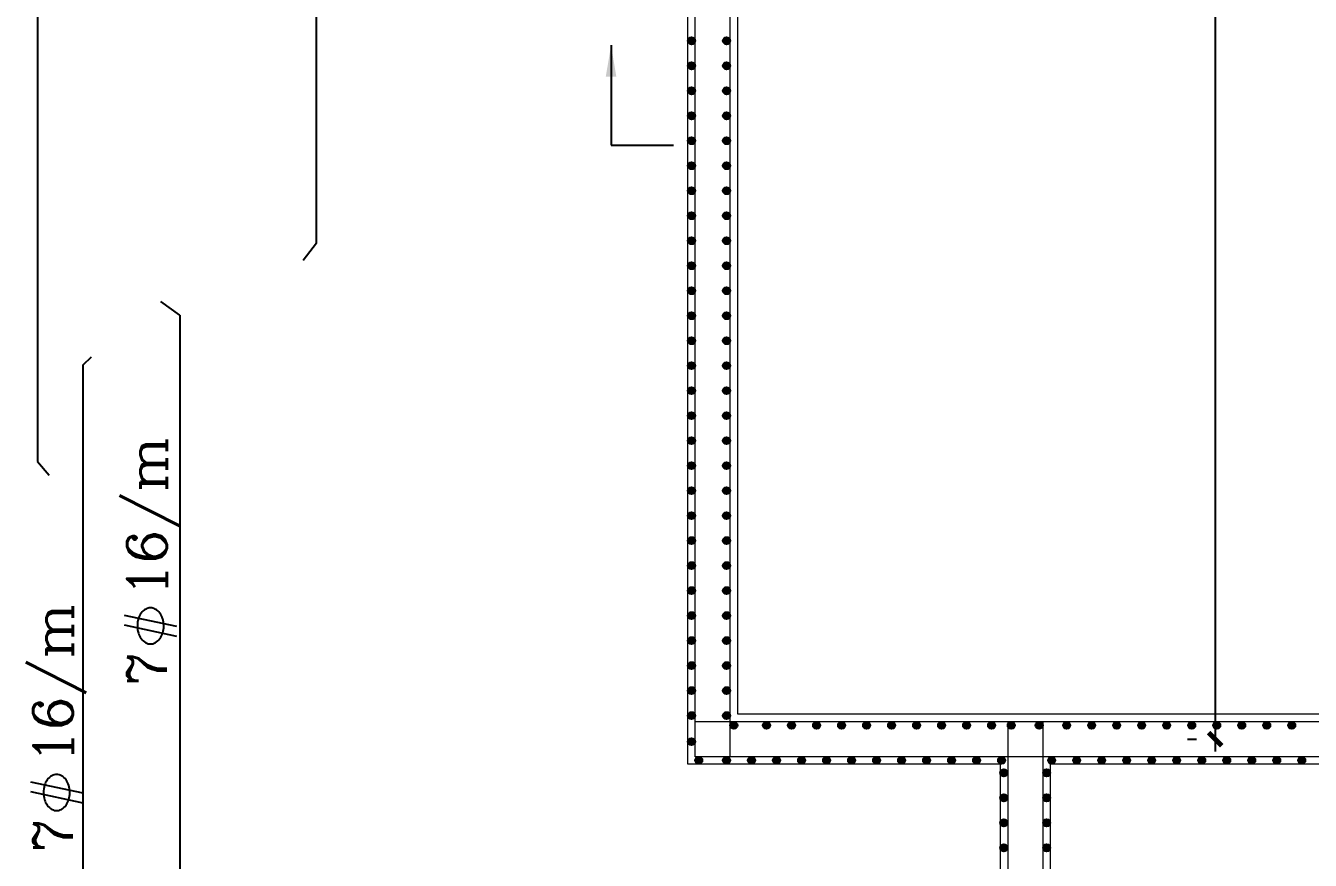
# Model space of a CAD drawing. Header units: metres. Extents: x 64 to 364, y 186 to 335.
# Drawn here: x 206.58 to 216.86, y 313.09 to 319.77 of the extents above; entities that cross this region are included whole.
import ezdxf
from ezdxf.enums import TextEntityAlignment as Align

# ---------------------------------------------------------------- set-up
doc = ezdxf.new("R2010")
doc.units = ezdxf.units.M
doc.header["$MEASUREMENT"] = 0
for name, color, linetype in [('91-TABLE-TEXT', 3, 'Continuous'), ('beam', 3, 'Continuous'), ('DIMENSIONS', 2, 'Continuous'), ('RC', 1, 'Continuous'), ('STEEL', 5, 'Continuous'), ('YQ_DIM', 3, 'Continuous'), ('YQ_IDEN', 3, 'Continuous')]:
    doc.layers.add(name, color=color, linetype=linetype)
doc.styles.add('ROMANC', font='romanc.shx')
doc.styles.add('YQ_DIM', font='SUPEROS.SHX', dxfattribs={"width": 0.8, "bigfont": 'HZDX.SHX'})
doc.dimstyles.new('yqm0_100', dxfattribs={"dimscale": 0.1, "dimtxt": 3, "dimasz": 1, "dimexe": 1.5, "dimexo": 3, "dimgap": 0.5, "dimtad": 1, "dimdec": 3, "dimdsep": 46, "dimtxsty": 'YQ_DIM', "dimblk": 'YQTICK', "dimcen": 0, "dimclrd": 256, "dimclre": 256, "dimclrt": 7, "dimadec": 1, "dimazin": 2, "dimtfac": 1, "dimtdec": 4, "dimtix": 1, "dimtmove": 2, "dimatfit": 2, "dimfxl": 1, "dimtolj": 1, "dimtzin": 0, "dimarcsym": 0})

# ---------------------------------------------------------------- blocks, each defined once
blk = doc.blocks.new('A$C13C43A01')
at = {"layer": 'DIMENSIONS'}
for p, q in [((0.209, 0.034), (-0.209, 0.123)), ((0.209, -0.045), (-0.209, 0.045))]:
    blk.add_line(p, q, dxfattribs=at)
for centre, major_axis, start_param, end_param in [((0.072, 0.057), (-0.177, 0), -0.57398, -0.261688), ((0.027, 0.083), (-0.123, 0), -1.001054, -0.57398), ((-0.002, 0.122), (-0.0699, 0), -1.570796, -1.001054), ((-0.002, 0.122), (-0.0699, 0), 4.142647, 4.712389), ((-0.03, 0.083), (-0.123, 0), 3.715573, 4.142647), ((-0.076, 0.057), (-0.177, 0), 3.403281, 3.715573), ((0.144, 0.04), (-0.251, 0), -0.261688, 0), ((0.144, 0.04), (-0.251, 0), 0, 0.261688), ((-0.147, 0.04), (-0.251, 0), 3.141593, 3.403281), ((-0.147, 0.04), (-0.251, 0), 2.879905, 3.141593), ((0.072, 0.023), (-0.177, 0), 0.261688, 0.57398), ((0.027, -0.003), (-0.123, 0), 0.57398, 1.001054), ((-0.002, -0.043), (-0.0699, 0), 1.001054, 1.570796), ((-0.002, -0.043), (-0.0699, 0), 1.570796, 2.140538), ((-0.03, -0.003), (-0.123, 0), 2.140538, 2.567613), ((-0.076, 0.023), (-0.177, 0), 2.567613, 2.879905)]:
    blk.add_ellipse(centre, major_axis=major_axis, ratio=0.884775, start_param=start_param, end_param=end_param, dxfattribs=at)
blk = doc.blocks.new('YQTICK')
blk.add_line((-1, 0), (1, 0))
at = {"const_width": 0.4}
blk.add_lwpolyline([(0.53, 0.53), (-0.53, -0.53)], dxfattribs=at)
blk = doc.blocks.new('*D270')
at = {"layer": 'Defpoints', "color": 0, "lineweight": 9, "transparency": 16777216}
for p in [(216.176, 331.558), (216.097, 314.058), (216.176, 314.058)]:
    blk.add_point(p, dxfattribs=at)
at = {"layer": 'YQ_DIM', "lineweight": -2, "transparency": 16777216}
for p, q in [((215.876, 331.558), (215.947, 331.558)), ((216.097, 331.458), (216.097, 314.158)), ((215.876, 314.058), (215.947, 314.058))]:
    blk.add_line(p, q, dxfattribs=at)
at = {"layer": 'YQ_DIM', "lineweight": -2, "transparency": 16777216, "xscale": 0.1, "yscale": 0.1, "zscale": 0.1}
for p, rotation in [((216.097, 331.558), 90), ((216.097, 314.058), 270)]:
    blk.add_blockref('YQTICK', p, dxfattribs=dict(at, rotation=rotation))
at = {"layer": 'YQ_DIM', "color": 7, "lineweight": 9, "transparency": 16777216, "insert": (215.897, 322.808), "char_height": 0.3, "attachment_point": 5, "rotation": 90, "style": 'YQ_DIM'}
blk.add_mtext('\\A1;17.5', dxfattribs=at)
blk = doc.blocks.new('YQ_SEC3')
at = {"linetype": 'Continuous'}
blk.add_line((0, 8), (0, 0), dxfattribs=at)
blk.add_lwpolyline([(0, 0), (5, 0)], dxfattribs=at)
blk.add_solid([(0.42, 5.5), (-0.42, 5.5), (0, 8)], dxfattribs=at)

msp = doc.modelspace()

# ---------------------------------------------------------------- hatches: boundary and pattern name
at = {"layer": 'STEEL', "ltscale": 0.2}
h = msp.add_hatch(color=256, dxfattribs=at)
h.paths.add_polyline_path([(211.8806, 319.6466), (211.9376, 319.6466, 1)])
h.paths.add_polyline_path([(211.8806, 319.6466, 1), (211.9376, 319.6466)])
h = msp.add_hatch(color=256, dxfattribs=at)
h.paths.add_polyline_path([(212.1606, 319.6466), (212.2176, 319.6466, 1)])
h.paths.add_polyline_path([(212.1606, 319.6466, 1), (212.2176, 319.6466)])
h = msp.add_hatch(color=256, dxfattribs=at)
h.paths.add_polyline_path([(211.8806, 319.4466), (211.9376, 319.4466, 1)])
h.paths.add_polyline_path([(211.8806, 319.4466, 1), (211.9376, 319.4466)])
h = msp.add_hatch(color=256, dxfattribs=at)
h.paths.add_polyline_path([(212.1606, 319.4466), (212.2176, 319.4466, 1)])
h.paths.add_polyline_path([(212.1606, 319.4466, 1), (212.2176, 319.4466)])
h = msp.add_hatch(color=256, dxfattribs=at)
h.paths.add_polyline_path([(211.8806, 319.2466), (211.9376, 319.2466, 1)])
h.paths.add_polyline_path([(211.8806, 319.2466, 1), (211.9376, 319.2466)])
h = msp.add_hatch(color=256, dxfattribs=at)
h.paths.add_polyline_path([(212.1606, 319.2466), (212.2176, 319.2466, 1)])
h.paths.add_polyline_path([(212.1606, 319.2466, 1), (212.2176, 319.2466)])
h = msp.add_hatch(color=256, dxfattribs=at)
h.paths.add_polyline_path([(211.8806, 319.0466), (211.9376, 319.0466, 1)])
h.paths.add_polyline_path([(211.8806, 319.0466, 1), (211.9376, 319.0466)])
h = msp.add_hatch(color=256, dxfattribs=at)
h.paths.add_polyline_path([(212.1606, 319.0466), (212.2176, 319.0466, 1)])
h.paths.add_polyline_path([(212.1606, 319.0466, 1), (212.2176, 319.0466)])
h = msp.add_hatch(color=256, dxfattribs=at)
h.paths.add_polyline_path([(211.8806, 318.8466), (211.9376, 318.8466, 1)])
h.paths.add_polyline_path([(211.8806, 318.8466, 1), (211.9376, 318.8466)])
h = msp.add_hatch(color=256, dxfattribs=at)
h.paths.add_polyline_path([(212.1606, 318.8466), (212.2176, 318.8466, 1)])
h.paths.add_polyline_path([(212.1606, 318.8466, 1), (212.2176, 318.8466)])
h = msp.add_hatch(color=256, dxfattribs=at)
h.paths.add_polyline_path([(211.8806, 318.6466), (211.9376, 318.6466, 1)])
h.paths.add_polyline_path([(211.8806, 318.6466, 1), (211.9376, 318.6466)])
h = msp.add_hatch(color=256, dxfattribs=at)
h.paths.add_polyline_path([(212.1606, 318.6466), (212.2176, 318.6466, 1)])
h.paths.add_polyline_path([(212.1606, 318.6466, 1), (212.2176, 318.6466)])
h = msp.add_hatch(color=256, dxfattribs=at)
h.paths.add_polyline_path([(211.8806, 318.4466), (211.9376, 318.4466, 1)])
h.paths.add_polyline_path([(211.8806, 318.4466, 1), (211.9376, 318.4466)])
h = msp.add_hatch(color=256, dxfattribs=at)
h.paths.add_polyline_path([(212.1606, 318.4466), (212.2176, 318.4466, 1)])
h.paths.add_polyline_path([(212.1606, 318.4466, 1), (212.2176, 318.4466)])
h = msp.add_hatch(color=256, dxfattribs=at)
h.paths.add_polyline_path([(211.8806, 318.2466), (211.9376, 318.2466, 1)])
h.paths.add_polyline_path([(211.8806, 318.2466, 1), (211.9376, 318.2466)])
h = msp.add_hatch(color=256, dxfattribs=at)
h.paths.add_polyline_path([(212.1606, 318.2466), (212.2176, 318.2466, 1)])
h.paths.add_polyline_path([(212.1606, 318.2466, 1), (212.2176, 318.2466)])
h = msp.add_hatch(color=256, dxfattribs=at)
h.paths.add_polyline_path([(211.8806, 318.0466), (211.9376, 318.0466, 1)])
h.paths.add_polyline_path([(211.8806, 318.0466, 1), (211.9376, 318.0466)])
h = msp.add_hatch(color=256, dxfattribs=at)
h.paths.add_polyline_path([(212.1606, 318.0466), (212.2176, 318.0466, 1)])
h.paths.add_polyline_path([(212.1606, 318.0466, 1), (212.2176, 318.0466)])
h = msp.add_hatch(color=256, dxfattribs=at)
h.paths.add_polyline_path([(211.8806, 317.8466), (211.9376, 317.8466, 1)])
h.paths.add_polyline_path([(211.8806, 317.8466, 1), (211.9376, 317.8466)])
h = msp.add_hatch(color=256, dxfattribs=at)
h.paths.add_polyline_path([(212.1606, 317.8466), (212.2176, 317.8466, 1)])
h.paths.add_polyline_path([(212.1606, 317.8466, 1), (212.2176, 317.8466)])
h = msp.add_hatch(color=256, dxfattribs=at)
h.paths.add_polyline_path([(211.8806, 317.6466), (211.9376, 317.6466, 1)])
h.paths.add_polyline_path([(211.8806, 317.6466, 1), (211.9376, 317.6466)])
h = msp.add_hatch(color=256, dxfattribs=at)
h.paths.add_polyline_path([(212.1606, 317.6466), (212.2176, 317.6466, 1)])
h.paths.add_polyline_path([(212.1606, 317.6466, 1), (212.2176, 317.6466)])
h = msp.add_hatch(color=256, dxfattribs=at)
h.paths.add_polyline_path([(211.8806, 317.4466), (211.9376, 317.4466, 1)])
h.paths.add_polyline_path([(211.8806, 317.4466, 1), (211.9376, 317.4466)])
h = msp.add_hatch(color=256, dxfattribs=at)
h.paths.add_polyline_path([(212.1606, 317.4466), (212.2176, 317.4466, 1)])
h.paths.add_polyline_path([(212.1606, 317.4466, 1), (212.2176, 317.4466)])
h = msp.add_hatch(color=256, dxfattribs=at)
h.paths.add_polyline_path([(211.8806, 317.2466), (211.9376, 317.2466, 1)])
h.paths.add_polyline_path([(211.8806, 317.2466, 1), (211.9376, 317.2466)])
h = msp.add_hatch(color=256, dxfattribs=at)
h.paths.add_polyline_path([(212.1606, 317.2466), (212.2176, 317.2466, 1)])
h.paths.add_polyline_path([(212.1606, 317.2466, 1), (212.2176, 317.2466)])
h = msp.add_hatch(color=256, dxfattribs=at)
h.paths.add_polyline_path([(211.8806, 317.0466), (211.9376, 317.0466, 1)])
h.paths.add_polyline_path([(211.8806, 317.0466, 1), (211.9376, 317.0466)])
h = msp.add_hatch(color=256, dxfattribs=at)
h.paths.add_polyline_path([(212.1606, 317.0466), (212.2176, 317.0466, 1)])
h.paths.add_polyline_path([(212.1606, 317.0466, 1), (212.2176, 317.0466)])
h = msp.add_hatch(color=256, dxfattribs=at)
h.paths.add_polyline_path([(211.8806, 316.8466), (211.9376, 316.8466, 1)])
h.paths.add_polyline_path([(211.8806, 316.8466, 1), (211.9376, 316.8466)])
h = msp.add_hatch(color=256, dxfattribs=at)
h.paths.add_polyline_path([(212.1606, 316.8466), (212.2176, 316.8466, 1)])
h.paths.add_polyline_path([(212.1606, 316.8466, 1), (212.2176, 316.8466)])
h = msp.add_hatch(color=256, dxfattribs=at)
h.paths.add_polyline_path([(211.8806, 316.6466), (211.9376, 316.6466, 1)])
h.paths.add_polyline_path([(211.8806, 316.6466, 1), (211.9376, 316.6466)])
h = msp.add_hatch(color=256, dxfattribs=at)
h.paths.add_polyline_path([(212.1606, 316.6466), (212.2176, 316.6466, 1)])
h.paths.add_polyline_path([(212.1606, 316.6466, 1), (212.2176, 316.6466)])
h = msp.add_hatch(color=256, dxfattribs=at)
h.paths.add_polyline_path([(211.8806, 316.4466), (211.9376, 316.4466, 1)])
h.paths.add_polyline_path([(211.8806, 316.4466, 1), (211.9376, 316.4466)])
h = msp.add_hatch(color=256, dxfattribs=at)
h.paths.add_polyline_path([(212.1606, 316.4466), (212.2176, 316.4466, 1)])
h.paths.add_polyline_path([(212.1606, 316.4466, 1), (212.2176, 316.4466)])
h = msp.add_hatch(color=256, dxfattribs=at)
h.paths.add_polyline_path([(211.8806, 316.2466), (211.9376, 316.2466, 1)])
h.paths.add_polyline_path([(211.8806, 316.2466, 1), (211.9376, 316.2466)])
h = msp.add_hatch(color=256, dxfattribs=at)
h.paths.add_polyline_path([(212.1606, 316.2466), (212.2176, 316.2466, 1)])
h.paths.add_polyline_path([(212.1606, 316.2466, 1), (212.2176, 316.2466)])
h = msp.add_hatch(color=256, dxfattribs=at)
h.paths.add_polyline_path([(211.8806, 316.0466), (211.9376, 316.0466, 1)])
h.paths.add_polyline_path([(211.8806, 316.0466, 1), (211.9376, 316.0466)])
h = msp.add_hatch(color=256, dxfattribs=at)
h.paths.add_polyline_path([(212.1606, 316.0466), (212.2176, 316.0466, 1)])
h.paths.add_polyline_path([(212.1606, 316.0466, 1), (212.2176, 316.0466)])
h = msp.add_hatch(color=256, dxfattribs=at)
h.paths.add_polyline_path([(211.8806, 315.8466), (211.9376, 315.8466, 1)])
h.paths.add_polyline_path([(211.8806, 315.8466, 1), (211.9376, 315.8466)])
h = msp.add_hatch(color=256, dxfattribs=at)
h.paths.add_polyline_path([(212.1606, 315.8466), (212.2176, 315.8466, 1)])
h.paths.add_polyline_path([(212.1606, 315.8466, 1), (212.2176, 315.8466)])
h = msp.add_hatch(color=256, dxfattribs=at)
h.paths.add_polyline_path([(211.8806, 315.6466), (211.9376, 315.6466, 1)])
h.paths.add_polyline_path([(211.8806, 315.6466, 1), (211.9376, 315.6466)])
h = msp.add_hatch(color=256, dxfattribs=at)
h.paths.add_polyline_path([(212.1606, 315.6466), (212.2176, 315.6466, 1)])
h.paths.add_polyline_path([(212.1606, 315.6466, 1), (212.2176, 315.6466)])
h = msp.add_hatch(color=256, dxfattribs=at)
h.paths.add_polyline_path([(211.8806, 315.4466), (211.9376, 315.4466, 1)])
h.paths.add_polyline_path([(211.8806, 315.4466, 1), (211.9376, 315.4466)])
h = msp.add_hatch(color=256, dxfattribs=at)
h.paths.add_polyline_path([(212.1606, 315.4466), (212.2176, 315.4466, 1)])
h.paths.add_polyline_path([(212.1606, 315.4466, 1), (212.2176, 315.4466)])
h = msp.add_hatch(color=256, dxfattribs=at)
h.paths.add_polyline_path([(211.8806, 315.2466), (211.9376, 315.2466, 1)])
h.paths.add_polyline_path([(211.8806, 315.2466, 1), (211.9376, 315.2466)])
h = msp.add_hatch(color=256, dxfattribs=at)
h.paths.add_polyline_path([(212.1606, 315.2466), (212.2176, 315.2466, 1)])
h.paths.add_polyline_path([(212.1606, 315.2466, 1), (212.2176, 315.2466)])
h = msp.add_hatch(color=256, dxfattribs=at)
h.paths.add_polyline_path([(211.8806, 315.0466), (211.9376, 315.0466, 1)])
h.paths.add_polyline_path([(211.8806, 315.0466, 1), (211.9376, 315.0466)])
h = msp.add_hatch(color=256, dxfattribs=at)
h.paths.add_polyline_path([(212.1606, 315.0466), (212.2176, 315.0466, 1)])
h.paths.add_polyline_path([(212.1606, 315.0466, 1), (212.2176, 315.0466)])
h = msp.add_hatch(color=256, dxfattribs=at)
h.paths.add_polyline_path([(211.8806, 314.8466), (211.9376, 314.8466, 1)])
h.paths.add_polyline_path([(211.8806, 314.8466, 1), (211.9376, 314.8466)])
h = msp.add_hatch(color=256, dxfattribs=at)
h.paths.add_polyline_path([(212.1606, 314.8466), (212.2176, 314.8466, 1)])
h.paths.add_polyline_path([(212.1606, 314.8466, 1), (212.2176, 314.8466)])
h = msp.add_hatch(color=256, dxfattribs=at)
h.paths.add_polyline_path([(211.8806, 314.6466), (211.9376, 314.6466, 1)])
h.paths.add_polyline_path([(211.8806, 314.6466, 1), (211.9376, 314.6466)])
h = msp.add_hatch(color=256, dxfattribs=at)
h.paths.add_polyline_path([(212.1606, 314.6466), (212.2176, 314.6466, 1)])
h.paths.add_polyline_path([(212.1606, 314.6466, 1), (212.2176, 314.6466)])
h = msp.add_hatch(color=256, dxfattribs=at)
h.paths.add_polyline_path([(211.8806, 314.4466), (211.9376, 314.4466, 1)])
h.paths.add_polyline_path([(211.8806, 314.4466, 1), (211.9376, 314.4466)])
h = msp.add_hatch(color=256, dxfattribs=at)
h.paths.add_polyline_path([(212.1606, 314.4466), (212.2176, 314.4466, 1)])
h.paths.add_polyline_path([(212.1606, 314.4466, 1), (212.2176, 314.4466)])
h = msp.add_hatch(color=256, dxfattribs=at)
h.paths.add_polyline_path([(211.8806, 314.2466), (211.9376, 314.2466, 1)])
h.paths.add_polyline_path([(211.8806, 314.2466, 1), (211.9376, 314.2466)])
h = msp.add_hatch(color=256, dxfattribs=at)
h.paths.add_polyline_path([(212.1606, 314.2466), (212.2176, 314.2466, 1)])
h.paths.add_polyline_path([(212.1606, 314.2466, 1), (212.2176, 314.2466)])
h = msp.add_hatch(color=256, dxfattribs=at)
h.paths.add_polyline_path([(212.2182, 314.169), (212.2752, 314.169, 1)])
h.paths.add_polyline_path([(212.2182, 314.169, 1), (212.2752, 314.169)])
h = msp.add_hatch(color=256, dxfattribs=at)
h.paths.add_polyline_path([(212.4806, 314.169), (212.5376, 314.169, 1)])
h.paths.add_polyline_path([(212.4806, 314.169, 1), (212.5376, 314.169)])
h = msp.add_hatch(color=256, dxfattribs=at)
h.paths.add_polyline_path([(212.6806, 314.169), (212.7376, 314.169, 1)])
h.paths.add_polyline_path([(212.6806, 314.169, 1), (212.7376, 314.169)])
h = msp.add_hatch(color=256, dxfattribs=at)
h.paths.add_polyline_path([(212.8806, 314.169), (212.9376, 314.169, 1)])
h.paths.add_polyline_path([(212.8806, 314.169, 1), (212.9376, 314.169)])
h = msp.add_hatch(color=256, dxfattribs=at)
h.paths.add_polyline_path([(213.0806, 314.169), (213.1376, 314.169, 1)])
h.paths.add_polyline_path([(213.0806, 314.169, 1), (213.1376, 314.169)])
h = msp.add_hatch(color=256, dxfattribs=at)
h.paths.add_polyline_path([(213.2806, 314.169), (213.3376, 314.169, 1)])
h.paths.add_polyline_path([(213.2806, 314.169, 1), (213.3376, 314.169)])
h = msp.add_hatch(color=256, dxfattribs=at)
h.paths.add_polyline_path([(213.4806, 314.169), (213.5376, 314.169, 1)])
h.paths.add_polyline_path([(213.4806, 314.169, 1), (213.5376, 314.169)])
h = msp.add_hatch(color=256, dxfattribs=at)
h.paths.add_polyline_path([(213.6806, 314.169), (213.7376, 314.169, 1)])
h.paths.add_polyline_path([(213.6806, 314.169, 1), (213.7376, 314.169)])
h = msp.add_hatch(color=256, dxfattribs=at)
h.paths.add_polyline_path([(213.8806, 314.169), (213.9376, 314.169, 1)])
h.paths.add_polyline_path([(213.8806, 314.169, 1), (213.9376, 314.169)])
h = msp.add_hatch(color=256, dxfattribs=at)
h.paths.add_polyline_path([(214.0806, 314.169), (214.1376, 314.169, 1)])
h.paths.add_polyline_path([(214.0806, 314.169, 1), (214.1376, 314.169)])
h = msp.add_hatch(color=256, dxfattribs=at)
h.paths.add_polyline_path([(214.2806, 314.169), (214.3376, 314.169, 1)])
h.paths.add_polyline_path([(214.2806, 314.169, 1), (214.3376, 314.169)])
h = msp.add_hatch(color=256, dxfattribs=at)
h.paths.add_polyline_path([(214.4379, 314.169), (214.4949, 314.169, 1)])
h.paths.add_polyline_path([(214.4379, 314.169, 1), (214.4949, 314.169)])
h = msp.add_hatch(color=256, dxfattribs=at)
h.paths.add_polyline_path([(214.6606, 314.169), (214.7176, 314.169, 1)])
h.paths.add_polyline_path([(214.6606, 314.169, 1), (214.7176, 314.169)])
h = msp.add_hatch(color=256, dxfattribs=at)
h.paths.add_polyline_path([(214.8806, 314.169), (214.9376, 314.169, 1)])
h.paths.add_polyline_path([(214.8806, 314.169, 1), (214.9376, 314.169)])
h = msp.add_hatch(color=256, dxfattribs=at)
h.paths.add_polyline_path([(215.0806, 314.169), (215.1376, 314.169, 1)])
h.paths.add_polyline_path([(215.0806, 314.169, 1), (215.1376, 314.169)])
h = msp.add_hatch(color=256, dxfattribs=at)
h.paths.add_polyline_path([(215.2806, 314.169), (215.3376, 314.169, 1)])
h.paths.add_polyline_path([(215.2806, 314.169, 1), (215.3376, 314.169)])
h = msp.add_hatch(color=256, dxfattribs=at)
h.paths.add_polyline_path([(215.4806, 314.169), (215.5376, 314.169, 1)])
h.paths.add_polyline_path([(215.4806, 314.169, 1), (215.5376, 314.169)])
h = msp.add_hatch(color=256, dxfattribs=at)
h.paths.add_polyline_path([(215.6806, 314.169), (215.7376, 314.169, 1)])
h.paths.add_polyline_path([(215.6806, 314.169, 1), (215.7376, 314.169)])
h = msp.add_hatch(color=256, dxfattribs=at)
h.paths.add_polyline_path([(215.8806, 314.169), (215.9376, 314.169, 1)])
h.paths.add_polyline_path([(215.8806, 314.169, 1), (215.9376, 314.169)])
h = msp.add_hatch(color=256, dxfattribs=at)
h.paths.add_polyline_path([(216.0806, 314.169), (216.1376, 314.169, 1)])
h.paths.add_polyline_path([(216.0806, 314.169, 1), (216.1376, 314.169)])
h = msp.add_hatch(color=256, dxfattribs=at)
h.paths.add_polyline_path([(216.2806, 314.169), (216.3376, 314.169, 1)])
h.paths.add_polyline_path([(216.2806, 314.169, 1), (216.3376, 314.169)])
h = msp.add_hatch(color=256, dxfattribs=at)
h.paths.add_polyline_path([(216.4806, 314.169), (216.5376, 314.169, 1)])
h.paths.add_polyline_path([(216.4806, 314.169, 1), (216.5376, 314.169)])
h = msp.add_hatch(color=256, dxfattribs=at)
h.paths.add_polyline_path([(216.6806, 314.169), (216.7376, 314.169, 1)])
h.paths.add_polyline_path([(216.6806, 314.169, 1), (216.7376, 314.169)])
h = msp.add_hatch(color=256, dxfattribs=at)
h.paths.add_polyline_path([(211.8806, 314.0381), (211.9376, 314.0381, 1)])
h.paths.add_polyline_path([(211.8806, 314.0381, 1), (211.9376, 314.0381)])
h = msp.add_hatch(color=256, dxfattribs=at)
h.paths.add_polyline_path([(211.9378, 313.889), (211.9948, 313.889, 1)])
h.paths.add_polyline_path([(211.9378, 313.889, 1), (211.9948, 313.889)])
h = msp.add_hatch(color=256, dxfattribs=at)
h.paths.add_polyline_path([(212.1606, 313.889), (212.2176, 313.889, 1)])
h.paths.add_polyline_path([(212.1606, 313.889, 1), (212.2176, 313.889)])
h = msp.add_hatch(color=256, dxfattribs=at)
h.paths.add_polyline_path([(212.3606, 313.889), (212.4176, 313.889, 1)])
h.paths.add_polyline_path([(212.3606, 313.889, 1), (212.4176, 313.889)])
h = msp.add_hatch(color=256, dxfattribs=at)
h.paths.add_polyline_path([(212.5606, 313.889), (212.6176, 313.889, 1)])
h.paths.add_polyline_path([(212.5606, 313.889, 1), (212.6176, 313.889)])
h = msp.add_hatch(color=256, dxfattribs=at)
h.paths.add_polyline_path([(212.7606, 313.889), (212.8176, 313.889, 1)])
h.paths.add_polyline_path([(212.7606, 313.889, 1), (212.8176, 313.889)])
h = msp.add_hatch(color=256, dxfattribs=at)
h.paths.add_polyline_path([(212.9606, 313.889), (213.0176, 313.889, 1)])
h.paths.add_polyline_path([(212.9606, 313.889, 1), (213.0176, 313.889)])
h = msp.add_hatch(color=256, dxfattribs=at)
h.paths.add_polyline_path([(213.1606, 313.889), (213.2176, 313.889, 1)])
h.paths.add_polyline_path([(213.1606, 313.889, 1), (213.2176, 313.889)])
h = msp.add_hatch(color=256, dxfattribs=at)
h.paths.add_polyline_path([(213.3606, 313.889), (213.4176, 313.889, 1)])
h.paths.add_polyline_path([(213.3606, 313.889, 1), (213.4176, 313.889)])
h = msp.add_hatch(color=256, dxfattribs=at)
h.paths.add_polyline_path([(213.5606, 313.889), (213.6176, 313.889, 1)])
h.paths.add_polyline_path([(213.5606, 313.889, 1), (213.6176, 313.889)])
h = msp.add_hatch(color=256, dxfattribs=at)
h.paths.add_polyline_path([(213.7606, 313.889), (213.8176, 313.889, 1)])
h.paths.add_polyline_path([(213.7606, 313.889, 1), (213.8176, 313.889)])
h = msp.add_hatch(color=256, dxfattribs=at)
h.paths.add_polyline_path([(213.9606, 313.889), (214.0176, 313.889, 1)])
h.paths.add_polyline_path([(213.9606, 313.889, 1), (214.0176, 313.889)])
h = msp.add_hatch(color=256, dxfattribs=at)
h.paths.add_polyline_path([(214.1606, 313.889), (214.2176, 313.889, 1)])
h.paths.add_polyline_path([(214.1606, 313.889, 1), (214.2176, 313.889)])
h = msp.add_hatch(color=256, dxfattribs=at)
h.paths.add_polyline_path([(214.3606, 313.889), (214.4176, 313.889, 1)])
h.paths.add_polyline_path([(214.3606, 313.889, 1), (214.4176, 313.889)])
h = msp.add_hatch(color=256, dxfattribs=at)
h.paths.add_polyline_path([(214.7606, 313.889), (214.8176, 313.889, 1)])
h.paths.add_polyline_path([(214.7606, 313.889, 1), (214.8176, 313.889)])
h = msp.add_hatch(color=256, dxfattribs=at)
h.paths.add_polyline_path([(214.9606, 313.889), (215.0176, 313.889, 1)])
h.paths.add_polyline_path([(214.9606, 313.889, 1), (215.0176, 313.889)])
h = msp.add_hatch(color=256, dxfattribs=at)
h.paths.add_polyline_path([(215.1606, 313.889), (215.2176, 313.889, 1)])
h.paths.add_polyline_path([(215.1606, 313.889, 1), (215.2176, 313.889)])
h = msp.add_hatch(color=256, dxfattribs=at)
h.paths.add_polyline_path([(215.3606, 313.889), (215.4176, 313.889, 1)])
h.paths.add_polyline_path([(215.3606, 313.889, 1), (215.4176, 313.889)])
h = msp.add_hatch(color=256, dxfattribs=at)
h.paths.add_polyline_path([(215.5606, 313.889), (215.6176, 313.889, 1)])
h.paths.add_polyline_path([(215.5606, 313.889, 1), (215.6176, 313.889)])
h = msp.add_hatch(color=256, dxfattribs=at)
h.paths.add_polyline_path([(215.7606, 313.889), (215.8176, 313.889, 1)])
h.paths.add_polyline_path([(215.7606, 313.889, 1), (215.8176, 313.889)])
h = msp.add_hatch(color=256, dxfattribs=at)
h.paths.add_polyline_path([(215.9606, 313.889), (216.0176, 313.889, 1)])
h.paths.add_polyline_path([(215.9606, 313.889, 1), (216.0176, 313.889)])
h = msp.add_hatch(color=256, dxfattribs=at)
h.paths.add_polyline_path([(216.1606, 313.889), (216.2176, 313.889, 1)])
h.paths.add_polyline_path([(216.1606, 313.889, 1), (216.2176, 313.889)])
h = msp.add_hatch(color=256, dxfattribs=at)
h.paths.add_polyline_path([(216.3606, 313.889), (216.4176, 313.889, 1)])
h.paths.add_polyline_path([(216.3606, 313.889, 1), (216.4176, 313.889)])
h = msp.add_hatch(color=256, dxfattribs=at)
h.paths.add_polyline_path([(216.5606, 313.889), (216.6176, 313.889, 1)])
h.paths.add_polyline_path([(216.5606, 313.889, 1), (216.6176, 313.889)])
h = msp.add_hatch(color=256, dxfattribs=at)
h.paths.add_polyline_path([(216.7606, 313.889), (216.8176, 313.889, 1)])
h.paths.add_polyline_path([(216.7606, 313.889, 1), (216.8176, 313.889)])
h = msp.add_hatch(color=256, dxfattribs=at)
h.paths.add_polyline_path([(214.3782, 313.7888), (214.4352, 313.7888, 1)])
h.paths.add_polyline_path([(214.3782, 313.7888, 1), (214.4352, 313.7888)])
h = msp.add_hatch(color=256, dxfattribs=at)
h.paths.add_polyline_path([(214.7206, 313.7888), (214.7776, 313.7888, 1)])
h.paths.add_polyline_path([(214.7206, 313.7888, 1), (214.7776, 313.7888)])
h = msp.add_hatch(color=256, dxfattribs=at)
h.paths.add_polyline_path([(214.3782, 313.5888), (214.4352, 313.5888, 1)])
h.paths.add_polyline_path([(214.3782, 313.5888, 1), (214.4352, 313.5888)])
h = msp.add_hatch(color=256, dxfattribs=at)
h.paths.add_polyline_path([(214.7206, 313.5888), (214.7776, 313.5888, 1)])
h.paths.add_polyline_path([(214.7206, 313.5888, 1), (214.7776, 313.5888)])
h = msp.add_hatch(color=256, dxfattribs=at)
h.paths.add_polyline_path([(214.3782, 313.3888), (214.4352, 313.3888, 1)])
h.paths.add_polyline_path([(214.3782, 313.3888, 1), (214.4352, 313.3888)])
h = msp.add_hatch(color=256, dxfattribs=at)
h.paths.add_polyline_path([(214.7206, 313.3888), (214.7776, 313.3888, 1)])
h.paths.add_polyline_path([(214.7206, 313.3888, 1), (214.7776, 313.3888)])
h = msp.add_hatch(color=256, dxfattribs=at)
h.paths.add_polyline_path([(214.3782, 313.1888), (214.4352, 313.1888, 1)])
h.paths.add_polyline_path([(214.3782, 313.1888, 1), (214.4352, 313.1888)])
h = msp.add_hatch(color=256, dxfattribs=at)
h.paths.add_polyline_path([(214.7206, 313.1888), (214.7776, 313.1888, 1)])
h.paths.add_polyline_path([(214.7206, 313.1888, 1), (214.7776, 313.1888)])

# ---------------------------------------------------------------- linework, layer by layer
at = {"layer": 'beam', "ltscale": 0.2}
for p, q in [((206.6775, 327.7916), (206.6775, 319.7244)), ((208.9084, 319.7244), (208.9084, 325.6012)), ((206.6775, 319.7244), (206.6775, 316.2798)), ((208.9084, 318.026), (208.9084, 319.7244)), ((208.9084, 318.026), (208.8023, 317.889)), ((207.817, 317.4507), (207.6651, 317.5612)), ((207.817, 317.4507), (207.817, 309.0713)), ((207.0441, 317.0524), (207.1101, 317.1164)), ((207.0441, 311.0164), (207.0441, 317.0524)), ((206.6775, 316.2798), (206.7705, 316.1714))]:
    msp.add_line(p, q, dxfattribs=at)
at = {"layer": 'RC', "lineweight": 9}
for p, q in [((211.878, 313.8576), (211.878, 331.7576)), ((211.938, 313.9176), (211.938, 331.6976)), ((212.218, 313.9176), (212.218, 331.6976)), ((212.278, 314.2576), (212.278, 331.3576)), ((231.878, 314.2576), (212.278, 314.2576)), ((232.218, 314.1976), (211.938, 314.1976)), ((214.438, 314.1976), (214.438, 306.9176)), ((214.718, 314.1976), (214.718, 306.9176)), ((232.218, 313.9176), (211.938, 313.9176)), ((214.378, 313.8576), (211.878, 313.8576)), ((214.378, 313.8576), (214.378, 306.8576)), ((214.778, 313.8576), (214.778, 307.2576)), ((229.378, 313.8576), (214.778, 313.8576))]:
    msp.add_line(p, q, dxfattribs=at)
at = {"layer": 'STEEL'}
for centre in [(211.9092, 319.6464), (212.1892, 319.6464), (211.9092, 319.4464), (212.1892, 319.4464), (211.9092, 319.2464), (212.1892, 319.2464), (211.9092, 319.0464), (212.1892, 319.0464), (211.9092, 318.8464), (212.1892, 318.8464), (211.9092, 318.6464), (212.1892, 318.6464), (211.9092, 318.4464), (212.1892, 318.4464), (211.9092, 318.2464), (212.1892, 318.2464), (211.9092, 318.0464), (212.1892, 318.0464), (211.9092, 317.8464), (212.1892, 317.8464), (211.9092, 317.6464), (212.1892, 317.6464), (211.9092, 317.4464), (212.1892, 317.4464), (211.9092, 317.2464), (212.1892, 317.2464), (211.9092, 317.0464), (212.1892, 317.0464), (211.9092, 316.8464), (212.1892, 316.8464), (211.9092, 316.6464), (212.1892, 316.6464), (211.9092, 316.4464), (212.1892, 316.4464), (211.9092, 316.2464), (212.1892, 316.2464), (211.9092, 316.0464), (212.1892, 316.0464), (211.9092, 315.8464), (212.1892, 315.8464), (211.9092, 315.6464), (212.1892, 315.6464), (211.9092, 315.4464), (212.1892, 315.4464), (211.9092, 315.2464), (212.1892, 315.2464), (211.9092, 315.0464), (212.1892, 315.0464), (211.9092, 314.8464), (212.1892, 314.8464), (211.9092, 314.6464), (212.1892, 314.6464), (211.9092, 314.4464), (212.1892, 314.4464), (211.9092, 314.2464), (212.1892, 314.2464), (212.2468, 314.1688), (212.5092, 314.1688), (212.7092, 314.1688), (212.9092, 314.1688), (213.1092, 314.1688), (213.3092, 314.1688), (213.5092, 314.1688), (213.7092, 314.1688), (213.9092, 314.1688), (214.1092, 314.1688), (214.3092, 314.1688), (214.4665, 314.1688), (214.6892, 314.1688), (214.9092, 314.1688), (215.1092, 314.1688), (215.3092, 314.1688), (215.5092, 314.1688), (215.7092, 314.1688), (215.9092, 314.1688), (216.1092, 314.1688), (216.3092, 314.1688), (216.5092, 314.1688), (216.7092, 314.1688), (211.9092, 314.0379), (211.9664, 313.8888), (212.1892, 313.8888), (212.3892, 313.8888), (212.5892, 313.8888), (212.7892, 313.8888), (212.9892, 313.8888), (213.1892, 313.8888), (213.3892, 313.8888), (213.5892, 313.8888), (213.7892, 313.8888), (213.9892, 313.8888), (214.1892, 313.8888), (214.3892, 313.8888), (214.7892, 313.8888), (214.9892, 313.8888), (215.1892, 313.8888), (215.3892, 313.8888), (215.5892, 313.8888), (215.7892, 313.8888), (215.9892, 313.8888), (216.1892, 313.8888), (216.3892, 313.8888), (216.5892, 313.8888), (216.7892, 313.8888), (214.4068, 313.7885), (214.7492, 313.7885), (214.4068, 313.5885), (214.7492, 313.5885), (214.4068, 313.3885), (214.7492, 313.3885), (214.4068, 313.1885), (214.7492, 313.1885)]:
    msp.add_circle(centre, 0.0288, dxfattribs=at)

# ---------------------------------------------------------------- block references
at = {"layer": 'DIMENSIONS'}
for p in [(207.5834, 314.9243), (206.8326, 313.5908)]:
    msp.add_blockref('A$C13C43A01', p, dxfattribs=at)
at = {"layer": 'YQ_IDEN', "lineweight": 9, "xscale": -0.1, "yscale": -0.1, "zscale": 0.1, "rotation": 180}
msp.add_blockref('YQ_SEC3', (211.2652, 318.8098), dxfattribs=at)

# ---------------------------------------------------------------- texts
at = {"layer": '91-TABLE-TEXT', "style": 'ROMANC'}
for p in [(207.5758, 315.4842), (206.825, 314.1507)]:
    msp.add_text('7  16/m', height=0.31734, rotation=90, dxfattribs=at).set_placement(p, align=Align.MIDDLE)

# ---------------------------------------------------------------- dimensions: what is measured, and where the dimension line sits
at = {"layer": 'YQ_DIM', "lineweight": 9}
dim = msp.add_linear_dim(base=(216.0969, 314.0576), p1=(216.1758, 331.5576), p2=(216.1758, 314.0576), angle=90, dimstyle='yqm0_100', dxfattribs=at)
dim.commit()
dim.dimension.update_dxf_attribs({"geometry": '*D270', "text_midpoint": (215.8969, 322.8076)})

doc.saveas('drawing.dxf')
